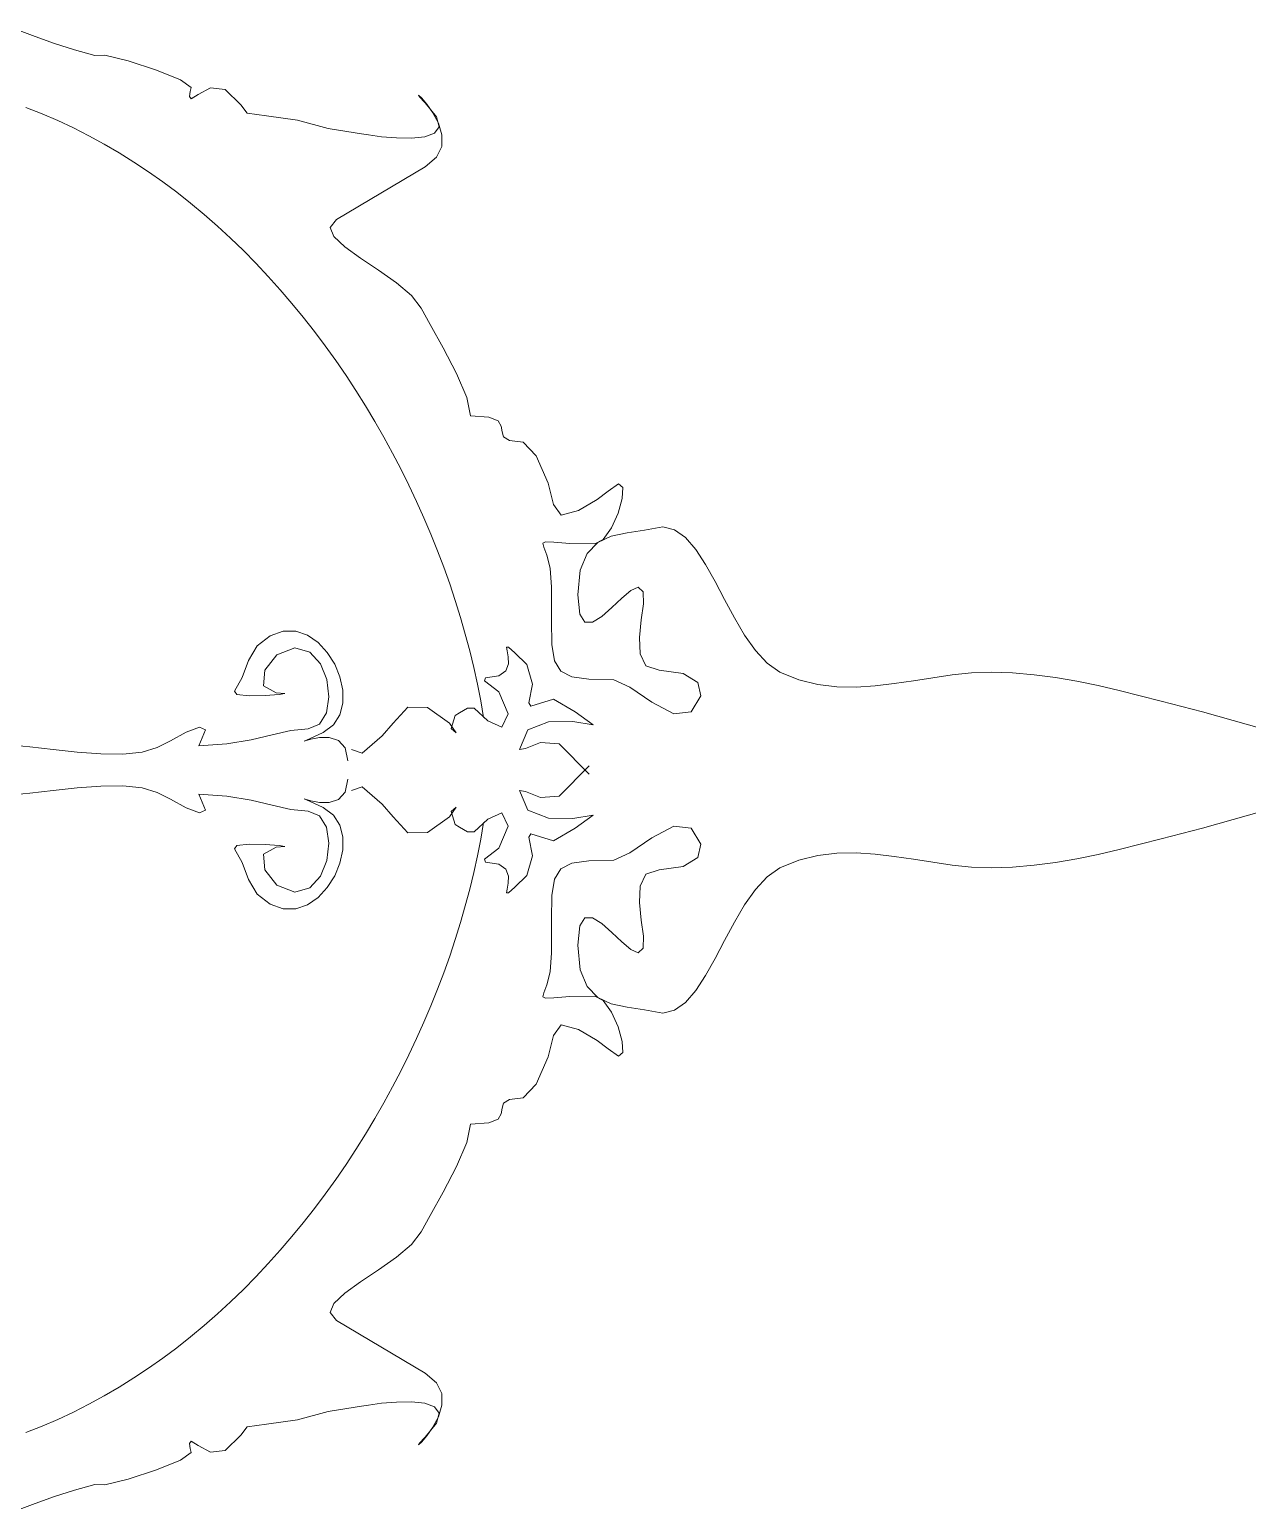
# Model space of a CAD drawing. Header units: centimetres. Extents: x 134057 to 145613, y 5028 to 39996.
# Drawn here: x 136274 to 136376.6, y 14433 to 14557.8 of the extents above; entities that cross this region are included whole.
import ezdxf

# ---------------------------------------------------------------- set-up
doc = ezdxf.new("R2010")
doc.units = ezdxf.units.CM
doc.layers.add('0.1', color=253, linetype='Continuous', lineweight=9)

msp = doc.modelspace()

# ---------------------------------------------------------------- linework, layer by layer
at = {"layer": '0.1', "linetype": 'Continuous', "lineweight": 13}
for p, q in [((136274.472, 14557.212), (136272.875, 14557.804)), ((136276.098, 14556.632), (136274.472, 14557.212)), ((136277.767, 14556.092), (136276.098, 14556.632)), ((136279.496, 14555.619), (136277.767, 14556.092)), ((136280.324, 14555.659), (136279.496, 14555.619)), ((136282.304, 14555.172), (136280.324, 14555.659)), ((136284.682, 14554.395), (136282.304, 14555.172)), ((136286.7, 14553.564), (136284.682, 14554.395)), ((136287.604, 14552.917), (136286.7, 14553.564)), ((136287.463, 14552.175), (136287.534, 14552.599)), ((136287.534, 14552.599), (136287.604, 14552.917)), ((136289.23, 14552.905), (136288.205, 14552.346)), ((136290.466, 14552.758), (136289.23, 14552.905)), ((136291.797, 14551.474), (136290.466, 14552.758)), ((136275.037, 14550.706), (136273.685, 14551.237)), ((136275.037, 14550.706), (136273.685, 14551.237)), ((136287.604, 14551.963), (136287.463, 14552.175)), ((136288.205, 14552.346), (136287.604, 14551.963)), ((136292.315, 14550.756), (136291.797, 14551.474)), ((136307.008, 14552.05), (136306.754, 14552.288)), ((136306.754, 14552.288), (136306.816, 14552.176)), ((136306.816, 14552.176), (136307.318, 14551.645)), ((136307.456, 14551.528), (136307.008, 14552.05)), ((136307.318, 14551.645), (136308.278, 14550.453)), ((136307.974, 14550.79), (136307.456, 14551.528)), ((136276.372, 14550.132), (136275.037, 14550.706)), ((136276.372, 14550.132), (136275.037, 14550.706)), ((136277.69, 14549.515), (136276.372, 14550.132)), ((136277.69, 14549.515), (136276.372, 14550.132)), ((136293.964, 14550.532), (136292.315, 14550.756)), ((136296.572, 14550.161), (136293.964, 14550.532)), ((136299.145, 14549.472), (136296.572, 14550.161)), ((136308.44, 14549.905), (136307.974, 14550.79)), ((136308.278, 14550.453), (136308.492, 14549.61)), ((136308.731, 14548.939), (136308.44, 14549.905)), ((136278.99, 14548.855), (136277.69, 14549.515)), ((136278.99, 14548.855), (136277.69, 14549.515)), ((136280.271, 14548.156), (136278.99, 14548.855)), ((136280.271, 14548.156), (136278.99, 14548.855)), ((136301.436, 14549.101), (136299.145, 14549.472)), ((136301.764, 14549.048), (136301.436, 14549.101)), ((136302.551, 14548.923), (136301.764, 14549.048)), ((136303.648, 14548.779), (136302.551, 14548.923)), ((136304.903, 14548.669), (136303.648, 14548.779)), ((136306.166, 14548.644), (136304.903, 14548.669)), ((136307.285, 14548.758), (136306.166, 14548.644)), ((136308.111, 14549.062), (136307.285, 14548.758)), ((136308.492, 14549.61), (136308.111, 14549.062)), ((136308.722, 14547.962), (136308.731, 14548.939)), ((136281.534, 14547.417), (136280.271, 14548.156)), ((136281.534, 14547.417), (136280.271, 14548.156)), ((136282.778, 14546.639), (136281.534, 14547.417)), ((136282.778, 14546.639), (136281.534, 14547.417)), ((136308.293, 14547.039), (136308.722, 14547.962)), ((136284.003, 14545.824), (136282.778, 14546.639)), ((136284.003, 14545.824), (136282.778, 14546.639)), ((136299.846, 14541.788), (136307.318, 14546.239)), ((136307.318, 14546.239), (136308.293, 14547.039)), ((136285.208, 14544.973), (136284.003, 14545.824)), ((136285.208, 14544.973), (136284.003, 14545.824)), ((136286.393, 14544.087), (136285.208, 14544.973)), ((136286.393, 14544.087), (136285.208, 14544.973)), ((136287.557, 14543.168), (136286.393, 14544.087)), ((136287.557, 14543.168), (136286.393, 14544.087)), ((136288.701, 14542.215), (136287.557, 14543.168)), ((136288.701, 14542.215), (136287.557, 14543.168)), ((136289.823, 14541.231), (136288.701, 14542.215)), ((136289.823, 14541.231), (136288.701, 14542.215)), ((136290.923, 14540.217), (136289.823, 14541.231)), ((136290.923, 14540.217), (136289.823, 14541.231)), ((136299.319, 14541.128), (136299.846, 14541.788)), ((136292.002, 14539.173), (136290.923, 14540.217)), ((136292.002, 14539.173), (136290.923, 14540.217)), ((136299.623, 14540.352), (136299.319, 14541.128)), ((136300.545, 14539.479), (136299.623, 14540.352)), ((136293.058, 14538.101), (136292.002, 14539.173)), ((136293.058, 14538.101), (136292.002, 14539.173)), ((136301.873, 14538.529), (136300.545, 14539.479)), ((136294.092, 14537.001), (136293.058, 14538.101)), ((136294.092, 14537.001), (136293.058, 14538.101)), ((136303.395, 14537.518), (136301.873, 14538.529)), ((136304.899, 14536.467), (136303.395, 14537.518)), ((136295.102, 14535.876), (136294.092, 14537.001)), ((136295.102, 14535.876), (136294.092, 14537.001)), ((136306.171, 14535.393), (136304.899, 14536.467)), ((136296.089, 14534.726), (136295.102, 14535.876)), ((136296.089, 14534.726), (136295.102, 14535.876)), ((136307, 14534.316), (136306.171, 14535.393)), ((136297.051, 14533.553), (136296.089, 14534.726)), ((136297.051, 14533.553), (136296.089, 14534.726)), ((136307.751, 14532.946), (136307, 14534.316)), ((136297.99, 14532.356), (136297.051, 14533.553)), ((136297.99, 14532.356), (136297.051, 14533.553)), ((136308.845, 14530.988), (136307.751, 14532.946)), ((136298.904, 14531.139), (136297.99, 14532.356)), ((136298.904, 14531.139), (136297.99, 14532.356)), ((136299.793, 14529.901), (136298.904, 14531.139)), ((136299.793, 14529.901), (136298.904, 14531.139)), ((136300.656, 14528.644), (136299.793, 14529.901)), ((136300.656, 14528.644), (136299.793, 14529.901)), ((136309.977, 14528.81), (136308.845, 14530.988)), ((136310.841, 14526.776), (136309.977, 14528.81)), ((136301.494, 14527.369), (136300.656, 14528.644)), ((136301.494, 14527.369), (136300.656, 14528.644)), ((136302.305, 14526.077), (136301.494, 14527.369)), ((136302.305, 14526.077), (136301.494, 14527.369)), ((136311.134, 14525.253), (136310.841, 14526.776)), ((136303.09, 14524.769), (136302.305, 14526.077)), ((136303.09, 14524.769), (136302.305, 14526.077)), ((136312.69, 14525.13), (136311.134, 14525.253)), ((136313.463, 14524.812), (136312.69, 14525.13)), ((136303.848, 14523.446), (136303.09, 14524.769)), ((136303.848, 14523.446), (136303.09, 14524.769)), ((136313.737, 14524.377), (136313.463, 14524.812)), ((136313.8, 14523.904), (136313.737, 14524.377)), ((136313.938, 14523.469), (136313.8, 14523.904)), ((136304.579, 14522.11), (136303.848, 14523.446)), ((136304.579, 14522.11), (136303.848, 14523.446)), ((136314.438, 14523.151), (136313.938, 14523.469)), ((136315.586, 14523.028), (136314.438, 14523.151)), ((136316.669, 14521.879), (136315.586, 14523.028)), ((136305.282, 14520.762), (136304.579, 14522.11)), ((136305.282, 14520.762), (136304.579, 14522.11)), ((136317.682, 14519.565), (136316.669, 14521.879)), ((136305.957, 14519.402), (136305.282, 14520.762)), ((136305.957, 14519.402), (136305.282, 14520.762)), ((136306.603, 14518.032), (136305.957, 14519.402)), ((136306.603, 14518.032), (136305.957, 14519.402)), ((136318.129, 14517.781), (136317.682, 14519.565)), ((136322.74, 14518.894), (136321.818, 14518.184)), ((136323.613, 14519.499), (136322.74, 14518.894)), ((136323.979, 14519.194), (136323.613, 14519.499)), ((136323.937, 14518.277), (136323.979, 14519.194)), ((136307.221, 14516.653), (136306.603, 14518.032)), ((136307.221, 14516.653), (136306.603, 14518.032)), ((136318.783, 14516.882), (136318.129, 14517.781)), ((136321.818, 14518.184), (136320.256, 14517.265)), ((136323.583, 14517.046), (136323.937, 14518.277)), ((136307.809, 14515.267), (136307.221, 14516.653)), ((136307.809, 14515.267), (136307.221, 14516.653)), ((136320.256, 14517.265), (136318.783, 14516.882)), ((136323.016, 14515.798), (136323.583, 14517.046)), ((136308.368, 14513.873), (136307.809, 14515.267)), ((136308.368, 14513.873), (136307.809, 14515.267)), ((136322.999, 14515.089), (136321.861, 14514.555)), ((136322.331, 14514.831), (136323.016, 14515.798)), ((136324.333, 14515.392), (136322.999, 14515.089)), ((136325.803, 14515.606), (136324.333, 14515.392)), ((136327.35, 14515.873), (136325.803, 14515.606)), ((136328.347, 14515.635), (136327.35, 14515.873)), ((136329.267, 14514.974), (136328.347, 14515.635)), ((136330.13, 14513.974), (136329.267, 14514.974)), ((136308.897, 14512.474), (136308.368, 14513.873)), ((136308.897, 14512.474), (136308.368, 14513.873)), ((136317.235, 14514.522), (136317.466, 14514.627)), ((136317.325, 14514.179), (136317.235, 14514.522)), ((136317.58, 14513.504), (136317.325, 14514.179)), ((136317.466, 14514.627), (136318.171, 14514.587)), ((136318.171, 14514.587), (136319.507, 14514.494)), ((136319.507, 14514.494), (136321.627, 14514.443)), ((136321.861, 14514.555), (136320.975, 14513.649)), ((136321.627, 14514.443), (136322.331, 14514.831)), ((136330.955, 14512.716), (136330.13, 14513.974)), ((136309.396, 14511.071), (136308.897, 14512.474)), ((136309.396, 14511.071), (136308.897, 14512.474)), ((136317.847, 14512.404), (136317.58, 14513.504)), ((136320.975, 14513.649), (136320.4, 14512.227)), ((136331.759, 14511.284), (136330.955, 14512.716)), ((136317.97, 14510.786), (136317.847, 14512.404)), ((136320.4, 14512.227), (136320.196, 14510.15)), ((136332.562, 14509.759), (136331.759, 14511.284)), ((136309.864, 14509.664), (136309.396, 14511.071)), ((136309.864, 14509.664), (136309.396, 14511.071)), ((136317.961, 14508.002), (136317.97, 14510.786)), ((136320.196, 14510.15), (136320.356, 14508.534)), ((136323.885, 14509.882), (136324.654, 14510.524)), ((136324.654, 14510.524), (136325.284, 14510.786)), ((136325.284, 14510.786), (136325.697, 14510.398)), ((136325.697, 14510.398), (136325.714, 14509.399)), ((136310.3, 14508.254), (136309.864, 14509.664)), ((136310.3, 14508.254), (136309.864, 14509.664)), ((136322.203, 14508.322), (136323.045, 14509.076)), ((136323.045, 14509.076), (136323.885, 14509.882)), ((136325.714, 14509.399), (136325.538, 14508.033)), ((136333.382, 14508.224), (136332.562, 14509.759)), ((136310.706, 14506.844), (136310.3, 14508.254)), ((136310.706, 14506.844), (136310.3, 14508.254)), ((136318.009, 14505.974), (136317.961, 14508.002)), ((136320.356, 14508.534), (136320.79, 14507.835)), ((136320.79, 14507.835), (136321.428, 14507.836)), ((136321.428, 14507.836), (136322.203, 14508.322)), ((136325.538, 14508.033), (136325.376, 14506.544)), ((136334.238, 14506.761), (136333.382, 14508.224)), ((136294.273, 14506.709), (136293.169, 14505.857)), ((136294.273, 14506.709), (136293.169, 14505.857)), ((136295.367, 14507.101), (136294.273, 14506.709)), ((136295.367, 14507.101), (136294.273, 14506.709)), ((136296.422, 14507.096), (136295.367, 14507.101)), ((136296.422, 14507.096), (136295.367, 14507.101)), ((136297.41, 14506.754), (136296.422, 14507.096)), ((136297.41, 14506.754), (136296.422, 14507.096)), ((136298.305, 14506.136), (136297.41, 14506.754)), ((136298.305, 14506.136), (136297.41, 14506.754)), ((136311.079, 14505.434), (136310.706, 14506.844)), ((136311.079, 14505.434), (136310.706, 14506.844)), ((136325.376, 14506.544), (136325.434, 14505.178)), ((136335.149, 14505.453), (136334.238, 14506.761)), ((136293.169, 14505.857), (136292.427, 14504.621)), ((136293.169, 14505.857), (136292.427, 14504.621)), ((136293.825, 14503.791), (136294.826, 14505.102)), ((136293.825, 14503.791), (136294.826, 14505.102)), ((136294.826, 14505.102), (136296.348, 14505.698)), ((136294.826, 14505.102), (136296.348, 14505.698)), ((136296.348, 14505.698), (136297.603, 14505.32)), ((136296.348, 14505.698), (136297.603, 14505.32)), ((136297.603, 14505.32), (136298.502, 14504.343)), ((136297.603, 14505.32), (136298.502, 14504.343)), ((136299.077, 14505.302), (136298.305, 14506.136)), ((136299.077, 14505.302), (136298.305, 14506.136)), ((136299.7, 14504.314), (136299.077, 14505.302)), ((136299.7, 14504.314), (136299.077, 14505.302)), ((136311.42, 14504.025), (136311.079, 14505.434)), ((136311.42, 14504.025), (136311.079, 14505.434)), ((136314.354, 14505.73), (136314.184, 14505.746)), ((136314.184, 14505.746), (136314.222, 14505.439)), ((136314.354, 14505.73), (136314.184, 14505.746)), ((136314.184, 14505.746), (136314.222, 14505.439)), ((136314.222, 14505.439), (136314.322, 14504.927)), ((136314.222, 14505.439), (136314.322, 14504.927)), ((136314.878, 14505.276), (136314.354, 14505.73)), ((136314.878, 14505.276), (136314.354, 14505.73)), ((136315.903, 14504.268), (136314.878, 14505.276)), ((136315.903, 14504.268), (136314.878, 14505.276)), ((136318.233, 14504.583), (136318.009, 14505.974)), ((136325.434, 14505.178), (136325.918, 14504.178)), ((136336.132, 14504.383), (136335.149, 14505.453)), ((136292.427, 14504.621), (136291.897, 14503.172)), ((136292.427, 14504.621), (136291.897, 14503.172)), ((136293.688, 14502.479), (136293.825, 14503.791)), ((136293.688, 14502.479), (136293.825, 14503.791)), ((136298.502, 14504.343), (136299.039, 14503.008)), ((136298.502, 14504.343), (136299.039, 14503.008)), ((136300.145, 14503.233), (136299.7, 14504.314)), ((136300.145, 14503.233), (136299.7, 14504.314)), ((136311.729, 14502.618), (136311.42, 14504.025)), ((136311.729, 14502.618), (136311.42, 14504.025)), ((136314.12, 14503.753), (136313.525, 14503.324)), ((136314.12, 14503.753), (136313.525, 14503.324)), ((136314.337, 14504.327), (136314.12, 14503.753)), ((136314.337, 14504.327), (136314.12, 14503.753)), ((136314.322, 14504.927), (136314.337, 14504.327)), ((136314.322, 14504.927), (136314.337, 14504.327)), ((136316.375, 14502.619), (136315.903, 14504.268)), ((136316.375, 14502.619), (136315.903, 14504.268)), ((136318.749, 14503.709), (136318.233, 14504.583)), ((136319.674, 14503.233), (136318.749, 14503.709)), ((136325.918, 14504.178), (136327.032, 14503.791)), ((136327.032, 14503.791), (136329.064, 14503.512)), ((136337.207, 14503.632), (136336.132, 14504.383)), ((136291.897, 14503.172), (136291.261, 14502.042)), ((136291.897, 14503.172), (136291.261, 14502.042)), ((136294.759, 14501.883), (136293.688, 14502.479)), ((136294.759, 14501.883), (136293.688, 14502.479)), ((136299.039, 14503.008), (136299.209, 14501.553)), ((136299.039, 14503.008), (136299.209, 14501.553)), ((136300.384, 14502.118), (136300.145, 14503.233)), ((136300.384, 14502.118), (136300.145, 14503.233)), ((136312.005, 14501.215), (136311.729, 14502.618)), ((136312.005, 14501.215), (136311.729, 14502.618)), ((136312.406, 14503.155), (136312.335, 14502.901)), ((136312.406, 14503.155), (136312.335, 14502.901)), ((136312.335, 14502.901), (136313.536, 14501.977)), ((136312.335, 14502.901), (136313.536, 14501.977)), ((136313.525, 14503.324), (136312.406, 14503.155)), ((136313.525, 14503.324), (136312.406, 14503.155)), ((136316.068, 14501.041), (136316.375, 14502.619)), ((136316.068, 14501.041), (136316.375, 14502.619)), ((136321.124, 14503.035), (136319.674, 14503.233)), ((136323.217, 14502.996), (136321.124, 14503.035)), ((136324.571, 14502.372), (136323.217, 14502.996)), ((136329.064, 14503.512), (136330.292, 14502.757)), ((136330.292, 14502.757), (136330.565, 14501.644)), ((136338.812, 14502.987), (136337.207, 14503.632)), ((136340.417, 14502.587), (136338.812, 14502.987)), ((136342.023, 14502.393), (136340.417, 14502.587)), ((136345.244, 14502.471), (136343.632, 14502.367)), ((136346.859, 14502.664), (136345.244, 14502.471)), ((136348.478, 14502.909), (136346.859, 14502.664)), ((136350.103, 14503.167), (136348.478, 14502.909)), ((136351.733, 14503.399), (136350.103, 14503.167)), ((136353.37, 14503.567), (136351.733, 14503.399)), ((136355.014, 14503.632), (136353.37, 14503.567)), ((136356.826, 14503.577), (136355.014, 14503.632)), ((136358.636, 14503.422), (136356.826, 14503.577)), ((136360.442, 14503.181), (136358.636, 14503.422)), ((136362.243, 14502.868), (136360.442, 14503.181)), ((136364.036, 14502.499), (136362.243, 14502.868)), ((136365.819, 14502.086), (136364.036, 14502.499)), ((136291.261, 14502.042), (136291.454, 14501.754)), ((136291.261, 14502.042), (136291.454, 14501.754)), ((136291.454, 14501.754), (136292.486, 14501.647)), ((136291.454, 14501.754), (136292.486, 14501.647)), ((136292.486, 14501.647), (136293.844, 14501.664)), ((136292.486, 14501.647), (136293.844, 14501.664)), ((136293.844, 14501.664), (136295.018, 14501.747)), ((136293.844, 14501.664), (136295.018, 14501.747)), ((136295.493, 14501.839), (136294.759, 14501.883)), ((136295.493, 14501.839), (136294.759, 14501.883)), ((136295.018, 14501.747), (136295.493, 14501.839)), ((136295.018, 14501.747), (136295.493, 14501.839)), ((136299.209, 14501.553), (136299.007, 14500.217)), ((136299.209, 14501.553), (136299.007, 14500.217)), ((136300.391, 14501.031), (136300.384, 14502.118)), ((136300.391, 14501.031), (136300.384, 14502.118)), ((136312.247, 14499.816), (136312.005, 14501.215)), ((136312.247, 14499.816), (136312.005, 14501.215)), ((136313.536, 14501.977), (136314.314, 14500.134)), ((136313.536, 14501.977), (136314.314, 14500.134)), ((136318.147, 14501.347), (136316.221, 14500.77)), ((136318.147, 14501.347), (136316.221, 14500.77)), ((136319.966, 14500.299), (136318.147, 14501.347)), ((136319.966, 14500.299), (136318.147, 14501.347)), ((136326.416, 14501.108), (136324.571, 14502.372)), ((136330.565, 14501.644), (136329.735, 14500.293)), ((136343.632, 14502.367), (136342.023, 14502.393)), ((136367.591, 14501.645), (136365.819, 14502.086)), ((136369.35, 14501.189), (136367.591, 14501.645)), ((136371.093, 14500.734), (136369.35, 14501.189)), ((136299.007, 14500.217), (136298.426, 14499.241)), ((136299.007, 14500.217), (136298.426, 14499.241)), ((136299.593, 14499.183), (136300.136, 14500.032)), ((136299.593, 14499.183), (136300.136, 14500.032)), ((136300.136, 14500.032), (136300.391, 14501.031)), ((136300.136, 14500.032), (136300.391, 14501.031)), ((136305.852, 14500.681), (136304.616, 14499.339)), ((136305.852, 14500.681), (136304.616, 14499.339)), ((136307.513, 14500.646), (136305.852, 14500.681)), ((136307.513, 14500.646), (136305.852, 14500.681)), ((136309.385, 14499.339), (136307.513, 14500.646)), ((136309.385, 14499.339), (136307.513, 14500.646)), ((136309.862, 14499.975), (136309.526, 14498.891)), ((136309.862, 14499.975), (136309.526, 14498.891)), ((136310.204, 14500.21), (136309.862, 14499.975)), ((136310.204, 14500.21), (136309.862, 14499.975)), ((136310.898, 14500.587), (136310.204, 14500.21)), ((136310.898, 14500.587), (136310.204, 14500.21)), ((136311.452, 14500.611), (136310.898, 14500.587)), ((136311.452, 14500.611), (136310.898, 14500.587)), ((136312.618, 14499.533), (136311.452, 14500.611)), ((136312.618, 14499.533), (136311.452, 14500.611)), ((136314.314, 14500.134), (136313.784, 14498.986)), ((136314.314, 14500.134), (136313.784, 14498.986)), ((136316.221, 14500.77), (136316.068, 14501.041)), ((136316.221, 14500.77), (136316.068, 14501.041)), ((136321.468, 14499.18), (136319.966, 14500.299)), ((136321.468, 14499.18), (136319.966, 14500.299)), ((136328.292, 14500.112), (136326.416, 14501.108)), ((136329.735, 14500.293), (136328.292, 14500.112)), ((136372.82, 14500.293), (136371.093, 14500.734)), ((136391.262, 14495.046), (136372.82, 14500.293)), ((136288.314, 14499.001), (136287.187, 14498.564)), ((136288.314, 14499.001), (136287.187, 14498.564)), ((136288.24, 14497.431), (136288.807, 14498.758)), ((136288.24, 14497.431), (136288.807, 14498.758)), ((136288.807, 14498.758), (136288.314, 14499.001)), ((136288.807, 14498.758), (136288.314, 14499.001)), ((136295.999, 14498.713), (136294.422, 14498.358)), ((136295.999, 14498.713), (136294.422, 14498.358)), ((136297.461, 14498.862), (136295.999, 14498.713)), ((136297.461, 14498.862), (136295.999, 14498.713)), ((136298.426, 14499.241), (136297.461, 14498.862)), ((136298.426, 14499.241), (136297.461, 14498.862)), ((136298.733, 14498.544), (136299.593, 14499.183)), ((136298.733, 14498.544), (136299.593, 14499.183)), ((136304.616, 14499.339), (136303.709, 14498.267)), ((136304.616, 14499.339), (136303.709, 14498.267)), ((136309.933, 14498.515), (136309.385, 14499.339)), ((136309.933, 14498.515), (136309.385, 14499.339)), ((136309.526, 14498.891), (136309.933, 14498.515)), ((136309.526, 14498.891), (136309.933, 14498.515)), ((136313.784, 14498.986), (136312.618, 14499.533)), ((136313.784, 14498.986), (136312.618, 14499.533)), ((136315.268, 14497.113), (136315.99, 14498.777)), ((136315.268, 14497.113), (136315.99, 14498.777)), ((136315.99, 14498.777), (136317.712, 14499.458)), ((136315.99, 14498.777), (136317.712, 14499.458)), ((136317.712, 14499.458), (136319.761, 14499.483)), ((136317.712, 14499.458), (136319.761, 14499.483)), ((136319.761, 14499.483), (136321.468, 14499.18)), ((136319.761, 14499.483), (136321.468, 14499.18)), ((136274.011, 14497.339), (136272.24, 14497.518)), ((136274.011, 14497.339), (136272.24, 14497.518)), ((136285.854, 14497.853), (136284.743, 14497.272)), ((136285.854, 14497.853), (136284.743, 14497.272)), ((136287.187, 14498.564), (136285.854, 14497.853)), ((136287.187, 14498.564), (136285.854, 14497.853)), ((136290.619, 14497.58), (136288.24, 14497.431)), ((136290.619, 14497.58), (136288.24, 14497.431)), ((136292.654, 14497.935), (136290.619, 14497.58)), ((136292.654, 14497.935), (136290.619, 14497.58)), ((136294.422, 14498.358), (136292.654, 14497.935)), ((136294.422, 14498.358), (136292.654, 14497.935)), ((136297.135, 14497.822), (136297.59, 14498.012)), ((136297.135, 14497.822), (136297.59, 14498.012)), ((136297.22, 14497.855), (136297.135, 14497.822)), ((136297.22, 14497.855), (136297.135, 14497.822)), ((136297.698, 14497.994), (136297.22, 14497.855)), ((136297.698, 14497.994), (136297.22, 14497.855)), ((136297.59, 14498.012), (136298.733, 14498.544)), ((136297.59, 14498.012), (136298.733, 14498.544)), ((136298.42, 14498.122), (136297.698, 14497.994)), ((136298.42, 14498.122), (136297.698, 14497.994)), ((136299.24, 14498.12), (136298.42, 14498.122)), ((136299.24, 14498.12), (136298.42, 14498.122)), ((136300.008, 14497.871), (136299.24, 14498.12)), ((136300.008, 14497.871), (136299.24, 14498.12)), ((136300.577, 14497.256), (136300.008, 14497.871)), ((136300.577, 14497.256), (136300.008, 14497.871)), ((136303.709, 14498.267), (136302.025, 14496.807)), ((136303.709, 14498.267), (136302.025, 14496.807)), ((136317.034, 14497.714), (136315.78, 14497.201)), ((136317.034, 14497.714), (136315.78, 14497.201)), ((136318.606, 14497.59), (136317.034, 14497.714)), ((136318.606, 14497.59), (136317.034, 14497.714)), ((136321.15, 14495.046), (136318.606, 14497.59)), ((136321.15, 14495.046), (136318.606, 14497.59)), ((136275.961, 14497.112), (136274.011, 14497.339)), ((136275.961, 14497.112), (136274.011, 14497.339)), ((136277.986, 14496.895), (136275.961, 14497.112)), ((136277.986, 14496.895), (136275.961, 14497.112)), ((136279.981, 14496.744), (136277.986, 14496.895)), ((136279.981, 14496.744), (136277.986, 14496.895)), ((136281.841, 14496.718), (136279.981, 14496.744)), ((136281.841, 14496.718), (136279.981, 14496.744)), ((136283.463, 14496.875), (136281.841, 14496.718)), ((136283.463, 14496.875), (136281.841, 14496.718)), ((136284.743, 14497.272), (136283.463, 14496.875)), ((136284.743, 14497.272), (136283.463, 14496.875)), ((136300.8, 14496.159), (136300.577, 14497.256)), ((136300.8, 14496.159), (136300.577, 14497.256)), ((136302.025, 14496.807), (136301.118, 14497.113)), ((136302.025, 14496.807), (136301.118, 14497.113)), ((136315.78, 14497.201), (136315.268, 14497.113)), ((136315.78, 14497.201), (136315.268, 14497.113)), ((136321.15, 14495.724), (136318.606, 14493.181)), ((136321.15, 14495.724), (136318.606, 14493.181)), ((136391.262, 14495.724), (136372.82, 14490.478)), ((136277.986, 14493.876), (136275.961, 14493.659)), ((136277.986, 14493.876), (136275.961, 14493.659)), ((136279.981, 14494.027), (136277.986, 14493.876)), ((136279.981, 14494.027), (136277.986, 14493.876)), ((136281.841, 14494.053), (136279.981, 14494.027)), ((136281.841, 14494.053), (136279.981, 14494.027)), ((136283.463, 14493.896), (136281.841, 14494.053)), ((136283.463, 14493.896), (136281.841, 14494.053)), ((136284.743, 14493.499), (136283.463, 14493.896)), ((136284.743, 14493.499), (136283.463, 14493.896)), ((136300.8, 14494.612), (136300.577, 14493.514)), ((136300.8, 14494.612), (136300.577, 14493.514)), ((136302.025, 14493.964), (136301.118, 14493.658)), ((136302.025, 14493.964), (136301.118, 14493.658)), ((136303.709, 14492.504), (136302.025, 14493.964)), ((136303.709, 14492.504), (136302.025, 14493.964)), ((136274.011, 14493.432), (136272.24, 14493.253)), ((136274.011, 14493.432), (136272.24, 14493.253)), ((136275.961, 14493.659), (136274.011, 14493.432)), ((136275.961, 14493.659), (136274.011, 14493.432)), ((136285.854, 14492.917), (136284.743, 14493.499)), ((136285.854, 14492.917), (136284.743, 14493.499)), ((136287.187, 14492.206), (136285.854, 14492.917)), ((136287.187, 14492.206), (136285.854, 14492.917)), ((136288.24, 14493.34), (136288.807, 14492.013)), ((136288.24, 14493.34), (136288.807, 14492.013)), ((136290.619, 14493.191), (136288.24, 14493.34)), ((136290.619, 14493.191), (136288.24, 14493.34)), ((136292.654, 14492.836), (136290.619, 14493.191)), ((136292.654, 14492.836), (136290.619, 14493.191)), ((136294.422, 14492.413), (136292.654, 14492.836)), ((136294.422, 14492.413), (136292.654, 14492.836)), ((136297.22, 14492.916), (136297.135, 14492.949)), ((136297.135, 14492.949), (136297.59, 14492.759)), ((136297.22, 14492.916), (136297.135, 14492.949)), ((136297.135, 14492.949), (136297.59, 14492.759)), ((136297.698, 14492.776), (136297.22, 14492.916)), ((136297.698, 14492.776), (136297.22, 14492.916)), ((136297.59, 14492.759), (136298.733, 14492.227)), ((136297.59, 14492.759), (136298.733, 14492.227)), ((136298.42, 14492.649), (136297.698, 14492.776)), ((136298.42, 14492.649), (136297.698, 14492.776)), ((136299.24, 14492.651), (136298.42, 14492.649)), ((136299.24, 14492.651), (136298.42, 14492.649)), ((136300.008, 14492.9), (136299.24, 14492.651)), ((136300.008, 14492.9), (136299.24, 14492.651)), ((136300.577, 14493.514), (136300.008, 14492.9)), ((136300.577, 14493.514), (136300.008, 14492.9)), ((136304.616, 14491.432), (136303.709, 14492.504)), ((136304.616, 14491.432), (136303.709, 14492.504)), ((136315.78, 14493.569), (136315.268, 14493.658)), ((136315.78, 14493.569), (136315.268, 14493.658)), ((136315.268, 14493.658), (136315.99, 14491.993)), ((136315.268, 14493.658), (136315.99, 14491.993)), ((136317.034, 14493.057), (136315.78, 14493.569)), ((136317.034, 14493.057), (136315.78, 14493.569)), ((136318.606, 14493.181), (136317.034, 14493.057)), ((136318.606, 14493.181), (136317.034, 14493.057)), ((136288.314, 14491.77), (136287.187, 14492.206)), ((136288.314, 14491.77), (136287.187, 14492.206)), ((136288.807, 14492.013), (136288.314, 14491.77)), ((136288.807, 14492.013), (136288.314, 14491.77)), ((136295.999, 14492.058), (136294.422, 14492.413)), ((136295.999, 14492.058), (136294.422, 14492.413)), ((136297.461, 14491.909), (136295.999, 14492.058)), ((136297.461, 14491.909), (136295.999, 14492.058)), ((136298.426, 14491.53), (136297.461, 14491.909)), ((136298.426, 14491.53), (136297.461, 14491.909)), ((136299.007, 14490.554), (136298.426, 14491.53)), ((136299.007, 14490.554), (136298.426, 14491.53)), ((136298.733, 14492.227), (136299.593, 14491.588)), ((136298.733, 14492.227), (136299.593, 14491.588)), ((136299.593, 14491.588), (136300.136, 14490.739)), ((136299.593, 14491.588), (136300.136, 14490.739)), ((136305.852, 14490.089), (136304.616, 14491.432)), ((136305.852, 14490.089), (136304.616, 14491.432)), ((136309.385, 14491.432), (136307.513, 14490.125)), ((136309.385, 14491.432), (136307.513, 14490.125)), ((136309.933, 14492.256), (136309.385, 14491.432)), ((136309.933, 14492.256), (136309.385, 14491.432)), ((136309.526, 14491.879), (136309.933, 14492.256)), ((136309.526, 14491.879), (136309.933, 14492.256)), ((136309.862, 14490.796), (136309.526, 14491.879)), ((136309.862, 14490.796), (136309.526, 14491.879)), ((136312.618, 14491.238), (136311.452, 14490.16)), ((136312.618, 14491.238), (136311.452, 14490.16)), ((136313.784, 14491.785), (136312.618, 14491.238)), ((136313.784, 14491.785), (136312.618, 14491.238)), ((136314.314, 14490.637), (136313.784, 14491.785)), ((136314.314, 14490.637), (136313.784, 14491.785)), ((136315.99, 14491.993), (136317.712, 14491.313)), ((136315.99, 14491.993), (136317.712, 14491.313)), ((136317.712, 14491.313), (136319.761, 14491.288)), ((136317.712, 14491.313), (136319.761, 14491.288)), ((136319.761, 14491.288), (136321.468, 14491.591)), ((136319.761, 14491.288), (136321.468, 14491.591)), ((136321.468, 14491.591), (136319.966, 14490.472)), ((136321.468, 14491.591), (136319.966, 14490.472)), ((136299.209, 14489.218), (136299.007, 14490.554)), ((136299.209, 14489.218), (136299.007, 14490.554)), ((136300.136, 14490.739), (136300.391, 14489.74)), ((136300.136, 14490.739), (136300.391, 14489.74)), ((136307.513, 14490.125), (136305.852, 14490.089)), ((136307.513, 14490.125), (136305.852, 14490.089)), ((136310.204, 14490.56), (136309.862, 14490.796)), ((136310.204, 14490.56), (136309.862, 14490.796)), ((136310.898, 14490.184), (136310.204, 14490.56)), ((136310.898, 14490.184), (136310.204, 14490.56)), ((136311.452, 14490.16), (136310.898, 14490.184)), ((136311.452, 14490.16), (136310.898, 14490.184)), ((136312.247, 14490.955), (136312.005, 14489.556)), ((136312.247, 14490.955), (136312.005, 14489.556)), ((136313.536, 14488.794), (136314.314, 14490.637)), ((136313.536, 14488.794), (136314.314, 14490.637)), ((136316.221, 14490.001), (136316.068, 14489.73)), ((136316.221, 14490.001), (136316.068, 14489.73)), ((136318.147, 14489.424), (136316.221, 14490.001)), ((136318.147, 14489.424), (136316.221, 14490.001)), ((136319.966, 14490.472), (136318.147, 14489.424)), ((136319.966, 14490.472), (136318.147, 14489.424)), ((136328.292, 14490.659), (136326.416, 14489.663)), ((136329.735, 14490.478), (136328.292, 14490.659)), ((136330.565, 14489.127), (136329.735, 14490.478)), ((136371.093, 14490.037), (136369.35, 14489.581)), ((136372.82, 14490.478), (136371.093, 14490.037)), ((136291.261, 14488.729), (136291.454, 14489.017)), ((136291.261, 14488.729), (136291.454, 14489.017)), ((136291.897, 14487.599), (136291.261, 14488.729)), ((136291.897, 14487.599), (136291.261, 14488.729)), ((136291.454, 14489.017), (136292.486, 14489.124)), ((136291.454, 14489.017), (136292.486, 14489.124)), ((136292.486, 14489.124), (136293.844, 14489.107)), ((136292.486, 14489.124), (136293.844, 14489.107)), ((136294.759, 14488.888), (136293.688, 14488.292)), ((136294.759, 14488.888), (136293.688, 14488.292)), ((136293.844, 14489.107), (136295.018, 14489.024)), ((136293.844, 14489.107), (136295.018, 14489.024)), ((136295.493, 14488.932), (136294.759, 14488.888)), ((136295.493, 14488.932), (136294.759, 14488.888)), ((136295.018, 14489.024), (136295.493, 14488.932)), ((136295.018, 14489.024), (136295.493, 14488.932)), ((136299.039, 14487.763), (136299.209, 14489.218)), ((136299.039, 14487.763), (136299.209, 14489.218)), ((136300.391, 14489.74), (136300.384, 14488.653)), ((136300.391, 14489.74), (136300.384, 14488.653)), ((136312.005, 14489.556), (136311.729, 14488.153)), ((136312.005, 14489.556), (136311.729, 14488.153)), ((136312.335, 14487.869), (136313.536, 14488.794)), ((136312.335, 14487.869), (136313.536, 14488.794)), ((136316.068, 14489.73), (136316.375, 14488.152)), ((136316.068, 14489.73), (136316.375, 14488.152)), ((136326.416, 14489.663), (136324.571, 14488.399)), ((136330.292, 14488.014), (136330.565, 14489.127)), ((136367.591, 14489.126), (136365.819, 14488.685)), ((136369.35, 14489.581), (136367.591, 14489.126)), ((136292.427, 14486.15), (136291.897, 14487.599)), ((136292.427, 14486.15), (136291.897, 14487.599)), ((136293.688, 14488.292), (136293.825, 14486.98)), ((136293.688, 14488.292), (136293.825, 14486.98)), ((136298.502, 14486.428), (136299.039, 14487.763)), ((136298.502, 14486.428), (136299.039, 14487.763)), ((136300.145, 14487.538), (136299.7, 14486.456)), ((136300.145, 14487.538), (136299.7, 14486.456)), ((136300.384, 14488.653), (136300.145, 14487.538)), ((136300.384, 14488.653), (136300.145, 14487.538)), ((136311.729, 14488.153), (136311.42, 14486.746)), ((136311.729, 14488.153), (136311.42, 14486.746)), ((136312.406, 14487.616), (136312.335, 14487.869)), ((136312.406, 14487.616), (136312.335, 14487.869)), ((136313.525, 14487.447), (136312.406, 14487.616)), ((136313.525, 14487.447), (136312.406, 14487.616)), ((136316.375, 14488.152), (136315.903, 14486.503)), ((136316.375, 14488.152), (136315.903, 14486.503)), ((136319.674, 14487.538), (136318.749, 14487.062)), ((136321.124, 14487.736), (136319.674, 14487.538)), ((136323.217, 14487.775), (136321.124, 14487.736)), ((136324.571, 14488.399), (136323.217, 14487.775)), ((136329.064, 14487.259), (136330.292, 14488.014)), ((136338.812, 14487.784), (136337.207, 14487.139)), ((136340.417, 14488.184), (136338.812, 14487.784)), ((136342.023, 14488.378), (136340.417, 14488.184)), ((136343.632, 14488.404), (136342.023, 14488.378)), ((136345.244, 14488.3), (136343.632, 14488.404)), ((136346.859, 14488.107), (136345.244, 14488.3)), ((136348.478, 14487.862), (136346.859, 14488.107)), ((136350.103, 14487.604), (136348.478, 14487.862)), ((136351.733, 14487.372), (136350.103, 14487.604)), ((136360.442, 14487.59), (136358.636, 14487.349)), ((136362.243, 14487.902), (136360.442, 14487.59)), ((136364.036, 14488.272), (136362.243, 14487.902)), ((136365.819, 14488.685), (136364.036, 14488.272)), ((136293.825, 14486.98), (136294.826, 14485.669)), ((136293.825, 14486.98), (136294.826, 14485.669)), ((136297.603, 14485.451), (136298.502, 14486.428)), ((136297.603, 14485.451), (136298.502, 14486.428)), ((136299.7, 14486.456), (136299.077, 14485.468)), ((136299.7, 14486.456), (136299.077, 14485.468)), ((136311.42, 14486.746), (136311.079, 14485.337)), ((136311.42, 14486.746), (136311.079, 14485.337)), ((136314.12, 14487.018), (136313.525, 14487.447)), ((136314.12, 14487.018), (136313.525, 14487.447)), ((136314.337, 14486.444), (136314.12, 14487.018)), ((136314.337, 14486.444), (136314.12, 14487.018)), ((136314.322, 14485.844), (136314.337, 14486.444)), ((136314.322, 14485.844), (136314.337, 14486.444)), ((136315.903, 14486.503), (136314.878, 14485.495)), ((136315.903, 14486.503), (136314.878, 14485.495)), ((136318.749, 14487.062), (136318.233, 14486.188)), ((136325.434, 14485.593), (136325.918, 14486.593)), ((136325.918, 14486.593), (136327.032, 14486.98)), ((136327.032, 14486.98), (136329.064, 14487.259)), ((136336.132, 14486.388), (136335.149, 14485.318)), ((136337.207, 14487.139), (136336.132, 14486.388)), ((136353.37, 14487.204), (136351.733, 14487.372)), ((136355.014, 14487.139), (136353.37, 14487.204)), ((136356.826, 14487.194), (136355.014, 14487.139)), ((136358.636, 14487.349), (136356.826, 14487.194)), ((136293.169, 14484.914), (136292.427, 14486.15)), ((136293.169, 14484.914), (136292.427, 14486.15)), ((136294.826, 14485.669), (136296.348, 14485.073)), ((136294.826, 14485.669), (136296.348, 14485.073)), ((136296.348, 14485.073), (136297.603, 14485.451)), ((136296.348, 14485.073), (136297.603, 14485.451)), ((136299.077, 14485.468), (136298.305, 14484.635)), ((136299.077, 14485.468), (136298.305, 14484.635)), ((136311.079, 14485.337), (136310.706, 14483.927)), ((136311.079, 14485.337), (136310.706, 14483.927)), ((136314.184, 14485.025), (136314.222, 14485.332)), ((136314.184, 14485.025), (136314.222, 14485.332)), ((136314.354, 14485.041), (136314.184, 14485.025)), ((136314.354, 14485.041), (136314.184, 14485.025)), ((136314.222, 14485.332), (136314.322, 14485.844)), ((136314.222, 14485.332), (136314.322, 14485.844)), ((136314.878, 14485.495), (136314.354, 14485.041)), ((136314.878, 14485.495), (136314.354, 14485.041)), ((136318.233, 14486.188), (136318.009, 14484.797)), ((136325.376, 14484.227), (136325.434, 14485.593)), ((136335.149, 14485.318), (136334.238, 14484.01)), ((136294.273, 14484.062), (136293.169, 14484.914)), ((136294.273, 14484.062), (136293.169, 14484.914)), ((136295.367, 14483.67), (136294.273, 14484.062)), ((136295.367, 14483.67), (136294.273, 14484.062)), ((136297.41, 14484.017), (136296.422, 14483.675)), ((136297.41, 14484.017), (136296.422, 14483.675)), ((136298.305, 14484.635), (136297.41, 14484.017)), ((136298.305, 14484.635), (136297.41, 14484.017)), ((136310.706, 14483.927), (136310.3, 14482.516)), ((136310.706, 14483.927), (136310.3, 14482.516)), ((136318.009, 14484.797), (136317.961, 14482.769)), ((136325.538, 14482.738), (136325.376, 14484.227)), ((136334.238, 14484.01), (136333.382, 14482.547)), ((136296.422, 14483.675), (136295.367, 14483.67)), ((136296.422, 14483.675), (136295.367, 14483.67)), ((136310.3, 14482.516), (136309.864, 14481.107)), ((136310.3, 14482.516), (136309.864, 14481.107)), ((136317.961, 14482.769), (136317.97, 14479.985)), ((136320.356, 14482.237), (136320.79, 14482.936)), ((136320.79, 14482.936), (136321.428, 14482.935)), ((136321.428, 14482.935), (136322.203, 14482.449)), ((136325.714, 14481.372), (136325.538, 14482.738)), ((136333.382, 14482.547), (136332.562, 14481.012)), ((136320.196, 14480.621), (136320.356, 14482.237)), ((136322.203, 14482.449), (136323.045, 14481.695)), ((136323.045, 14481.695), (136323.885, 14480.889)), ((136325.697, 14480.373), (136325.714, 14481.372)), ((136309.864, 14481.107), (136309.396, 14479.7)), ((136309.864, 14481.107), (136309.396, 14479.7)), ((136317.97, 14479.985), (136317.847, 14478.367)), ((136320.4, 14478.544), (136320.196, 14480.621)), ((136323.885, 14480.889), (136324.654, 14480.247)), ((136324.654, 14480.247), (136325.284, 14479.985)), ((136325.284, 14479.985), (136325.697, 14480.373)), ((136332.562, 14481.012), (136331.759, 14479.487)), ((136309.396, 14479.7), (136308.897, 14478.297)), ((136309.396, 14479.7), (136308.897, 14478.297)), ((136331.759, 14479.487), (136330.955, 14478.055)), ((136308.897, 14478.297), (136308.368, 14476.898)), ((136308.897, 14478.297), (136308.368, 14476.898)), ((136317.847, 14478.367), (136317.58, 14477.267)), ((136320.975, 14477.122), (136320.4, 14478.544)), ((136330.955, 14478.055), (136330.13, 14476.797)), ((136308.368, 14476.898), (136307.809, 14475.504)), ((136308.368, 14476.898), (136307.809, 14475.504)), ((136317.325, 14476.592), (136317.235, 14476.249)), ((136317.235, 14476.249), (136317.466, 14476.144)), ((136317.58, 14477.267), (136317.325, 14476.592)), ((136318.171, 14476.184), (136319.507, 14476.277)), ((136319.507, 14476.277), (136321.627, 14476.328)), ((136321.861, 14476.216), (136320.975, 14477.122)), ((136321.627, 14476.328), (136322.331, 14475.94)), ((136330.13, 14476.797), (136329.267, 14475.797)), ((136307.809, 14475.504), (136307.221, 14474.117)), ((136307.809, 14475.504), (136307.221, 14474.117)), ((136317.466, 14476.144), (136318.171, 14476.184)), ((136322.999, 14475.682), (136321.861, 14476.216)), ((136322.331, 14475.94), (136323.016, 14474.973)), ((136324.333, 14475.379), (136322.999, 14475.682)), ((136323.016, 14474.973), (136323.583, 14473.725)), ((136325.803, 14475.165), (136324.333, 14475.379)), ((136327.35, 14474.898), (136325.803, 14475.165)), ((136328.347, 14475.136), (136327.35, 14474.898)), ((136329.267, 14475.797), (136328.347, 14475.136)), ((136307.221, 14474.117), (136306.603, 14472.739)), ((136307.221, 14474.117), (136306.603, 14472.739)), ((136318.783, 14473.889), (136318.129, 14472.99)), ((136320.256, 14473.506), (136318.783, 14473.889)), ((136323.583, 14473.725), (136323.937, 14472.494)), ((136306.603, 14472.739), (136305.957, 14471.369)), ((136306.603, 14472.739), (136305.957, 14471.369)), ((136318.129, 14472.99), (136317.682, 14471.206)), ((136321.818, 14472.587), (136320.256, 14473.506)), ((136322.74, 14471.877), (136321.818, 14472.587)), ((136323.937, 14472.494), (136323.979, 14471.577)), ((136305.957, 14471.369), (136305.282, 14470.009)), ((136305.957, 14471.369), (136305.282, 14470.009)), ((136323.613, 14471.272), (136322.74, 14471.877)), ((136323.979, 14471.577), (136323.613, 14471.272)), ((136305.282, 14470.009), (136304.579, 14468.661)), ((136305.282, 14470.009), (136304.579, 14468.661)), ((136317.682, 14471.206), (136316.669, 14468.891)), ((136316.669, 14468.891), (136315.586, 14467.743)), ((136304.579, 14468.661), (136303.848, 14467.325)), ((136304.579, 14468.661), (136303.848, 14467.325)), ((136314.438, 14467.62), (136313.938, 14467.302)), ((136315.586, 14467.743), (136314.438, 14467.62)), ((136303.848, 14467.325), (136303.09, 14466.002)), ((136303.848, 14467.325), (136303.09, 14466.002)), ((136313.737, 14466.394), (136313.463, 14465.959)), ((136313.8, 14466.867), (136313.737, 14466.394)), ((136313.938, 14467.302), (136313.8, 14466.867)), ((136303.09, 14466.002), (136302.305, 14464.694)), ((136303.09, 14466.002), (136302.305, 14464.694)), ((136311.134, 14465.517), (136310.841, 14463.995)), ((136312.69, 14465.641), (136311.134, 14465.517)), ((136313.463, 14465.959), (136312.69, 14465.641)), ((136302.305, 14464.694), (136301.494, 14463.402)), ((136302.305, 14464.694), (136301.494, 14463.402)), ((136310.841, 14463.995), (136309.977, 14461.961)), ((136301.494, 14463.402), (136300.656, 14462.127)), ((136301.494, 14463.402), (136300.656, 14462.127)), ((136300.656, 14462.127), (136299.793, 14460.87)), ((136300.656, 14462.127), (136299.793, 14460.87)), ((136309.977, 14461.961), (136308.845, 14459.783)), ((136299.793, 14460.87), (136298.904, 14459.632)), ((136299.793, 14460.87), (136298.904, 14459.632)), ((136298.904, 14459.632), (136297.99, 14458.415)), ((136298.904, 14459.632), (136297.99, 14458.415)), ((136308.845, 14459.783), (136307.751, 14457.825)), ((136297.99, 14458.415), (136297.051, 14457.218)), ((136297.99, 14458.415), (136297.051, 14457.218)), ((136307.751, 14457.825), (136307, 14456.455)), ((136297.051, 14457.218), (136296.089, 14456.045)), ((136297.051, 14457.218), (136296.089, 14456.045)), ((136307, 14456.455), (136306.171, 14455.378)), ((136296.089, 14456.045), (136295.102, 14454.895)), ((136296.089, 14456.045), (136295.102, 14454.895)), ((136306.171, 14455.378), (136304.899, 14454.304)), ((136294.092, 14453.77), (136293.058, 14452.67)), ((136294.092, 14453.77), (136293.058, 14452.67)), ((136295.102, 14454.895), (136294.092, 14453.77)), ((136295.102, 14454.895), (136294.092, 14453.77)), ((136304.899, 14454.304), (136303.395, 14453.253)), ((136293.058, 14452.67), (136292.002, 14451.598)), ((136293.058, 14452.67), (136292.002, 14451.598)), ((136303.395, 14453.253), (136301.873, 14452.242)), ((136292.002, 14451.598), (136290.923, 14450.554)), ((136292.002, 14451.598), (136290.923, 14450.554)), ((136300.545, 14451.292), (136299.623, 14450.419)), ((136301.873, 14452.242), (136300.545, 14451.292)), ((136290.923, 14450.554), (136289.823, 14449.54)), ((136290.923, 14450.554), (136289.823, 14449.54)), ((136299.623, 14450.419), (136299.319, 14449.643)), ((136289.823, 14449.54), (136288.701, 14448.556)), ((136289.823, 14449.54), (136288.701, 14448.556)), ((136299.319, 14449.643), (136299.846, 14448.983)), ((136299.846, 14448.983), (136307.318, 14444.532)), ((136287.557, 14447.603), (136286.393, 14446.684)), ((136287.557, 14447.603), (136286.393, 14446.684)), ((136288.701, 14448.556), (136287.557, 14447.603)), ((136288.701, 14448.556), (136287.557, 14447.603)), ((136286.393, 14446.684), (136285.208, 14445.798)), ((136286.393, 14446.684), (136285.208, 14445.798)), ((136285.208, 14445.798), (136284.003, 14444.947)), ((136285.208, 14445.798), (136284.003, 14444.947)), ((136282.778, 14444.132), (136281.534, 14443.354)), ((136282.778, 14444.132), (136281.534, 14443.354)), ((136284.003, 14444.947), (136282.778, 14444.132)), ((136284.003, 14444.947), (136282.778, 14444.132)), ((136307.318, 14444.532), (136308.293, 14443.732)), ((136280.271, 14442.615), (136278.99, 14441.916)), ((136280.271, 14442.615), (136278.99, 14441.916)), ((136281.534, 14443.354), (136280.271, 14442.615)), ((136281.534, 14443.354), (136280.271, 14442.615)), ((136308.293, 14443.732), (136308.722, 14442.81)), ((136308.722, 14442.81), (136308.731, 14441.832)), ((136278.99, 14441.916), (136277.69, 14441.256)), ((136278.99, 14441.916), (136277.69, 14441.256)), ((136299.145, 14441.299), (136296.572, 14440.61)), ((136301.436, 14441.67), (136299.145, 14441.299)), ((136301.764, 14441.723), (136301.436, 14441.67)), ((136302.551, 14441.848), (136301.764, 14441.723)), ((136303.648, 14441.992), (136302.551, 14441.848)), ((136304.903, 14442.102), (136303.648, 14441.992)), ((136306.166, 14442.127), (136304.903, 14442.102)), ((136307.285, 14442.013), (136306.166, 14442.127)), ((136308.111, 14441.709), (136307.285, 14442.013)), ((136308.492, 14441.161), (136308.111, 14441.709)), ((136308.731, 14441.832), (136308.44, 14440.866)), ((136275.037, 14440.065), (136273.685, 14439.534)), ((136275.037, 14440.065), (136273.685, 14439.534)), ((136276.372, 14440.639), (136275.037, 14440.065)), ((136276.372, 14440.639), (136275.037, 14440.065)), ((136277.69, 14441.256), (136276.372, 14440.639)), ((136277.69, 14441.256), (136276.372, 14440.639)), ((136292.315, 14440.015), (136291.797, 14439.297)), ((136293.964, 14440.239), (136292.315, 14440.015)), ((136296.572, 14440.61), (136293.964, 14440.239)), ((136307.318, 14439.126), (136308.278, 14440.318)), ((136308.44, 14440.866), (136307.974, 14439.981)), ((136308.278, 14440.318), (136308.492, 14441.161)), ((136287.604, 14438.808), (136287.463, 14438.596)), ((136288.205, 14438.425), (136287.604, 14438.808)), ((136291.797, 14439.297), (136290.466, 14438.013)), ((136306.816, 14438.595), (136307.318, 14439.126)), ((136307.456, 14439.243), (136307.008, 14438.721)), ((136307.974, 14439.981), (136307.456, 14439.243)), ((136287.604, 14437.854), (136286.7, 14437.207)), ((136287.463, 14438.596), (136287.534, 14438.172)), ((136287.534, 14438.172), (136287.604, 14437.854)), ((136289.23, 14437.866), (136288.205, 14438.425)), ((136290.466, 14438.013), (136289.23, 14437.866)), ((136307.008, 14438.721), (136306.754, 14438.483)), ((136306.754, 14438.483), (136306.816, 14438.595)), ((136284.682, 14436.376), (136282.304, 14435.599)), ((136286.7, 14437.207), (136284.682, 14436.376)), ((136279.496, 14435.152), (136277.767, 14434.679)), ((136280.324, 14435.112), (136279.496, 14435.152)), ((136282.304, 14435.599), (136280.324, 14435.112)), ((136276.098, 14434.139), (136274.472, 14433.559)), ((136277.767, 14434.679), (136276.098, 14434.139)), ((136274.472, 14433.559), (136272.875, 14432.966))]:
    msp.add_line(p, q, dxfattribs=at)

doc.saveas('drawing.dxf')
